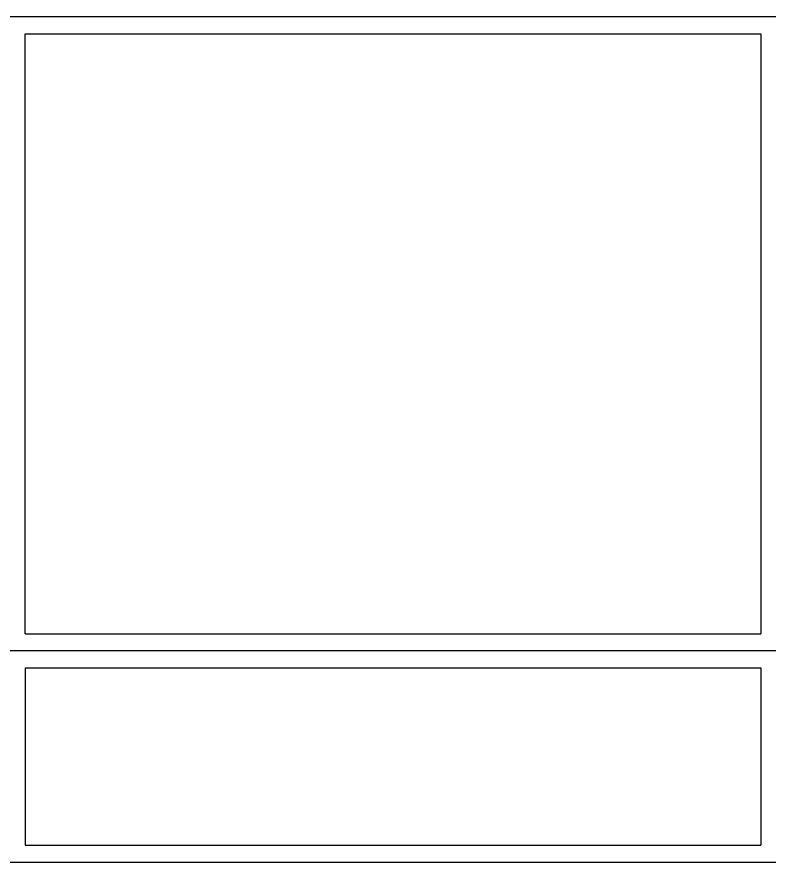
# Model space of a CAD drawing. Header units: metres. Extents: x 46426 to 130526, y 61608 to 121008.
# Drawn here: x 68336 to 71896, y 70915 to 74915 of the extents above; entities that cross this region are included whole.
import ezdxf

# ---------------------------------------------------------------- set-up
doc = ezdxf.new("R2010")
doc.units = ezdxf.units.M
doc.layers.add('WINDOW', color=7, linetype='Continuous')

msp = doc.modelspace()

# ---------------------------------------------------------------- linework, layer by layer
at = {"layer": 'WINDOW'}
for p, q in [((75475.82, 74915.15), (65795.82, 74915.15)), ((68375.83, 74835.15), (71855.82, 74835.15)), ((68375.83, 71995.15), (68375.83, 74835.15)), ((71855.82, 74835.15), (71855.82, 71995.15)), ((68375.83, 71995.15), (71855.82, 71995.15)), ((75475.82, 71915.15), (65795.82, 71915.15)), ((68375.83, 71835.15), (71855.82, 71835.15)), ((68375.83, 71835.15), (68375.83, 70995.15)), ((71855.82, 71835.15), (71855.82, 70995.15)), ((68375.83, 70995.15), (71855.82, 70995.15)), ((65795.82, 70915.15), (75475.82, 70915.15))]:
    msp.add_line(p, q, dxfattribs=at)

doc.saveas('drawing.dxf')
